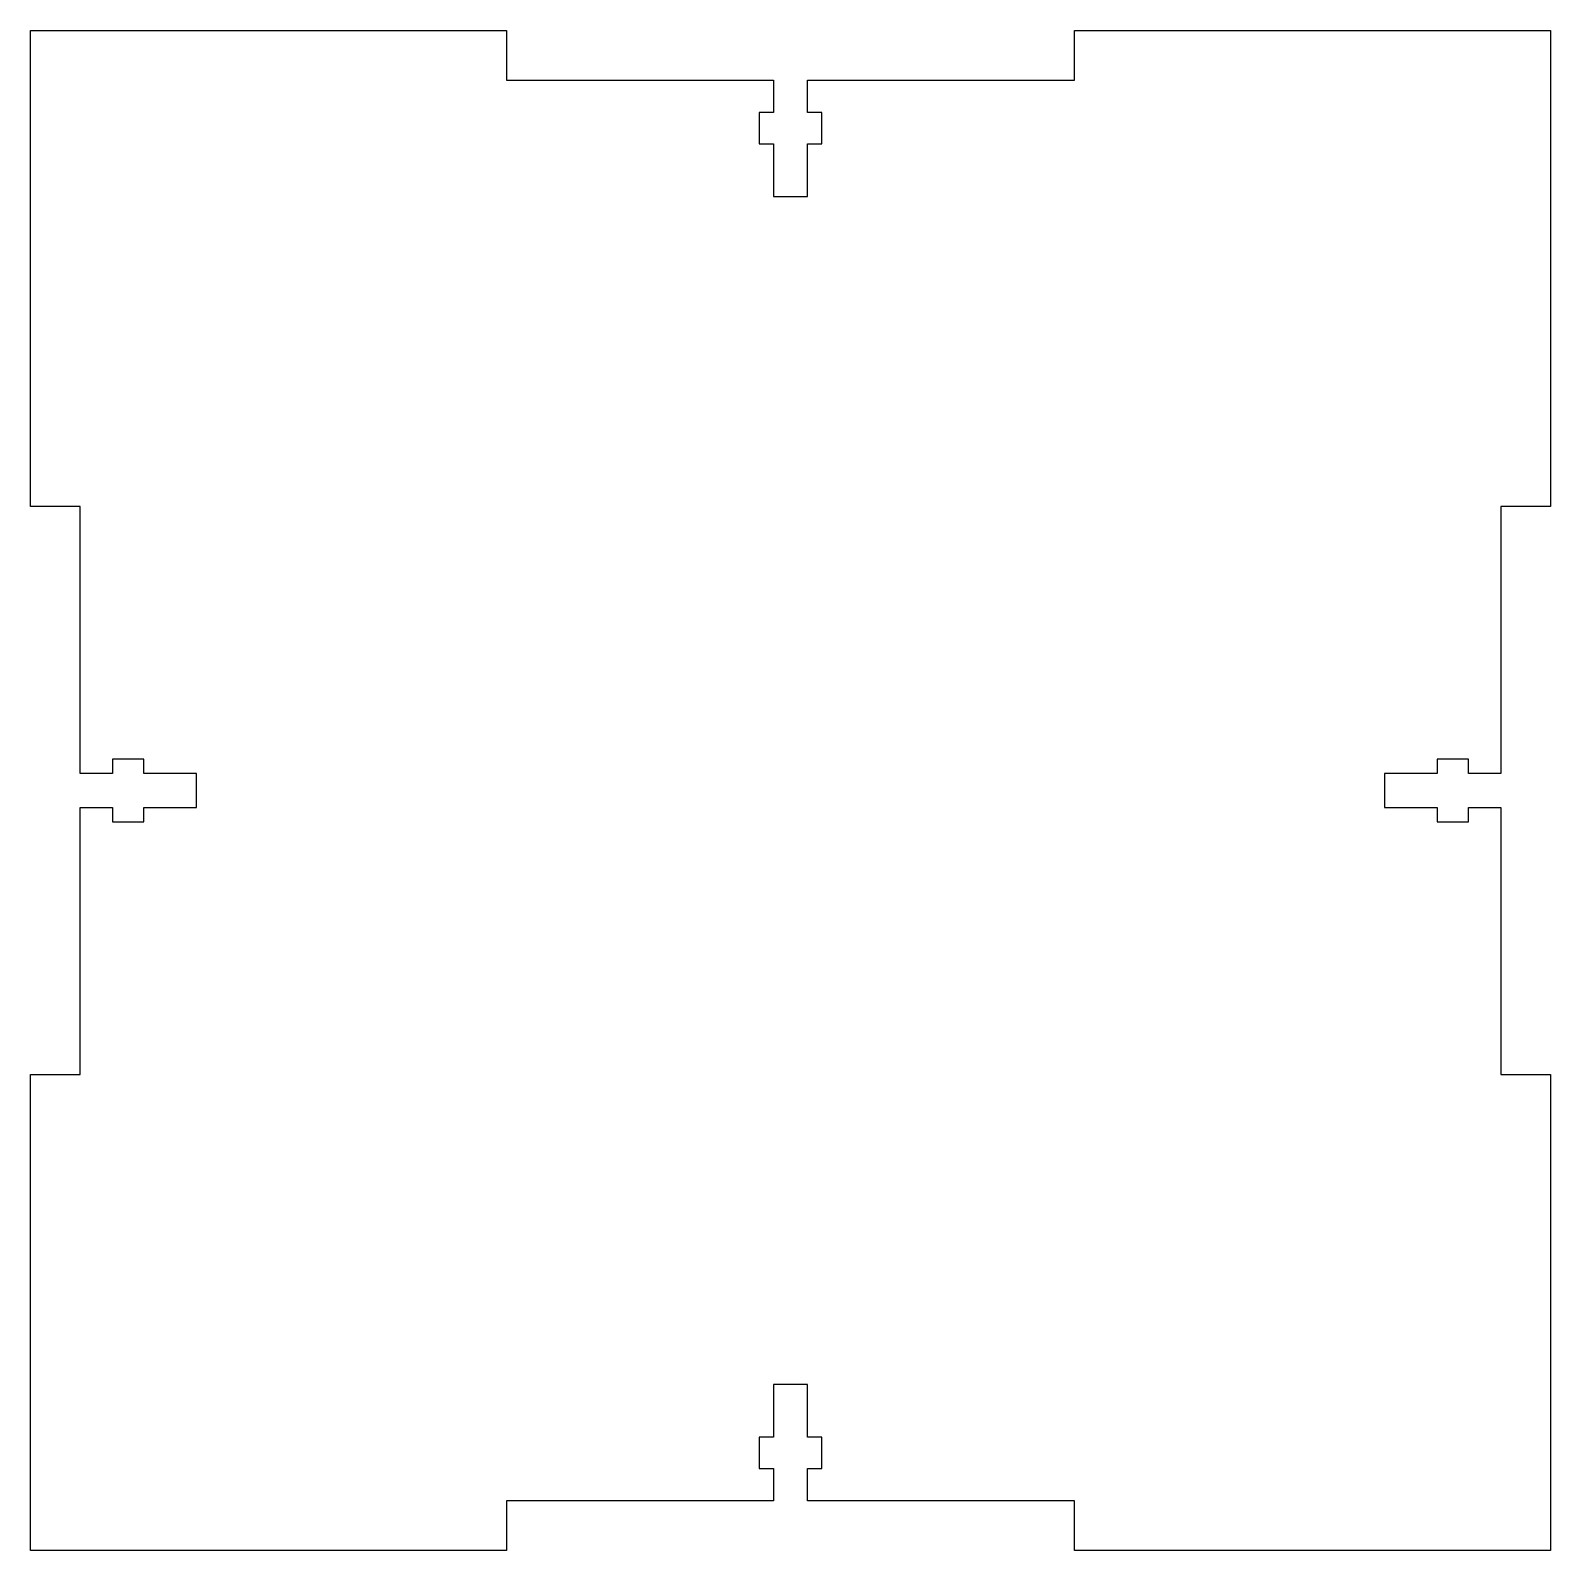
# Model space of a CAD drawing. Header units: inches. Extents: x -2.67 to 2.68, y -2.67 to 2.67.
import ezdxf

# ---------------------------------------------------------------- set-up
doc = ezdxf.new("R2010")
doc.units = ezdxf.units.IN
doc.layers.get('0').update_dxf_attribs({"linetype": 'CONTINUOUS'})

msp = doc.modelspace()

# ---------------------------------------------------------------- linework, layer by layer
msp.add_lwpolyline([(-0.06, -2.386), (-0.06, -2.5), (-1, -2.5), (-1, -2.675), (-2.675, -2.675), (-2.675, -1), (-2.5, -1), (-2.5, -0.06), (-2.386, -0.06), (-2.386, -0.11), (-2.276, -0.11), (-2.276, -0.06), (-2.09, -0.06), (-2.09, 0.06), (-2.276, 0.06), (-2.276, 0.11), (-2.386, 0.11), (-2.386, 0.06), (-2.5, 0.06), (-2.5, 1), (-2.675, 1), (-2.675, 2.675), (-1, 2.675), (-1, 2.5), (-0.06, 2.5), (-0.06, 2.386), (-0.11, 2.386), (-0.11, 2.276), (-0.06, 2.276), (-0.06, 2.09), (0.06, 2.09), (0.06, 2.276), (0.11, 2.276), (0.11, 2.386), (0.06, 2.386), (0.06, 2.5), (1, 2.5), (1, 2.675), (2.675, 2.675), (2.675, 1), (2.5, 1), (2.5, 0.06), (2.386, 0.06), (2.386, 0.11), (2.276, 0.11), (2.276, 0.06), (2.09, 0.06), (2.09, -0.06), (2.276, -0.06), (2.276, -0.11), (2.386, -0.11), (2.386, -0.06), (2.5, -0.06), (2.5, -1), (2.675, -1), (2.675, -2.675), (1, -2.675), (1, -2.5), (0.06, -2.5), (0.06, -2.386), (0.11, -2.386), (0.11, -2.276), (0.06, -2.276), (0.06, -2.09), (-0.06, -2.09), (-0.06, -2.276), (-0.11, -2.276), (-0.11, -2.386)], close=True)

doc.saveas('drawing.dxf')
